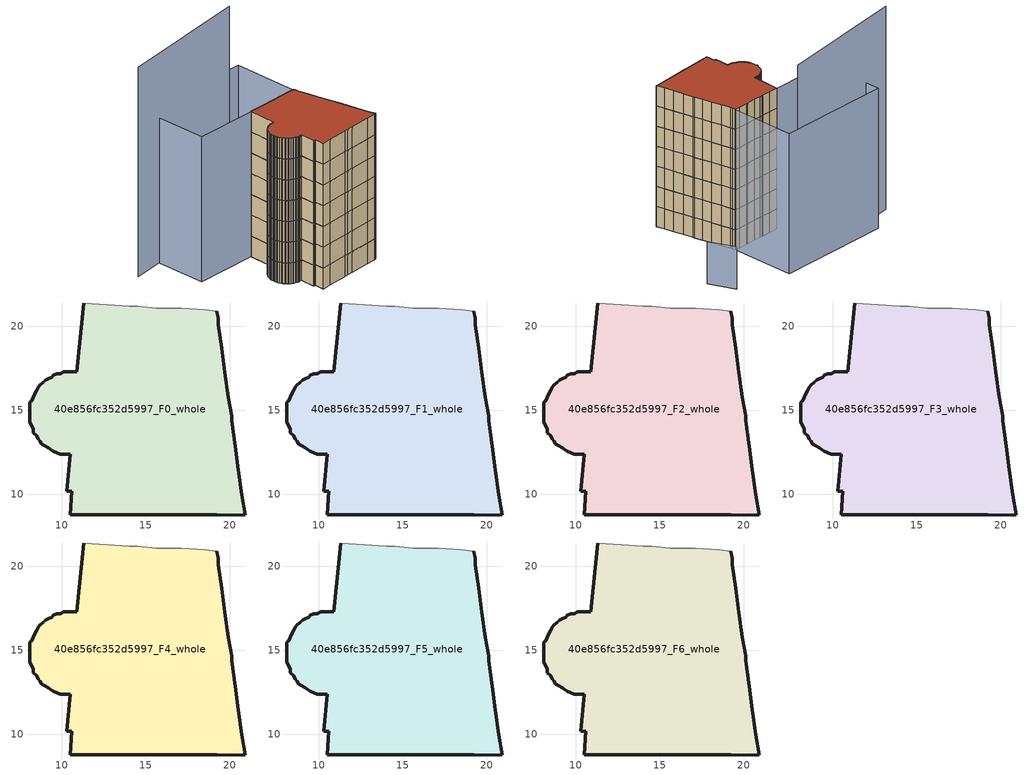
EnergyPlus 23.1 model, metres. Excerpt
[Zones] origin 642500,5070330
40e856fc352d5997_F0_whole
 floor ground (EU_floor_Construction): 20.92,8.78 20.72,9.98 20.52,11.48 20.32,12.88 20.12,14.38 20.12,14.68 19.92,15.78 19.72,17.28 19.52,18.68 19.32,20.09 19.32,20.49 19.22,20.89 18.52,20.99 17.12,21.09 16.92,21.09 15.62,21.09 14.52,21.19 14.21,21.19 14.02,21.19 12.71,21.29 11.31,21.39 10.91,17.29 10.71,17.29 10.51,17.29 10.31,17.29 10.11,17.29 9.91,17.19 9.71,17.19 9.51,17.09 9.41,16.99 9.21,16.89 9.01,16.79 8.91,16.69 8.71,16.49 8.61,16.39 8.51,16.18 8.41,15.99 8.31,15.79 8.21,15.58 8.11,15.49 8.11,15.29 8.11,15.08 8.11,14.88 8.11,14.68 8.11,14.48 8.11,14.28 8.21,14.08 8.31,13.88 8.31,13.68 8.51,13.48 8.61,13.28 8.71,13.18 8.81,12.98 9.01,12.88 9.21,12.78 9.31,12.68 9.51,12.58 9.71,12.48 9.91,12.38 10.11,12.38 10.31,12.38 10.51,12.38 10.31,10.18 10.51,10.18 10.61,10.18 10.51,8.78 11.91,8.78 14.81,8.78 15.41,8.78 16.31,8.78 19.21,8.78 20.72,8.78 z0
 wall outside (EU_wall_Construction): 19.22,20.89 19.32,20.49 19.32,20.09 19.52,18.68 19.72,17.28 19.92,15.78 20.12,14.68 20.12,14.38 20.32,12.88 20.52,11.48 20.72,9.98 20.92,8.78 20.72,8.78 19.21,8.78 16.31,8.78 15.41,8.78 14.81,8.78 11.91,8.78 10.51,8.78 10.61,10.18 10.51,10.18 10.31,10.18 10.51,12.38 10.31,12.38 10.11,12.38 9.91,12.38 9.71,12.48 9.51,12.58 9.31,12.68 9.21,12.78 9.01,12.88 8.81,12.98 8.71,13.18 8.61,13.28 8.51,13.48 8.31,13.68 8.31,13.88 8.21,14.08 8.11,14.28 8.11,14.48 8.11,14.68 8.11,14.88 8.11,15.08 8.11,15.29 8.11,15.49 8.21,15.58 8.31,15.79 8.41,15.99 8.51,16.18 8.61,16.39 8.71,16.49 8.91,16.69 9.01,16.79 9.21,16.89 9.41,16.99 9.51,17.09 9.71,17.19 9.91,17.19 10.11,17.29 10.31,17.29 10.51,17.29 10.71,17.29 10.91,17.29 11.31,21.39 z0:3
 wall adiabatic (EU_wall_Construction): 11.31,21.39 12.71,21.29 14.02,21.19 14.21,21.19 14.52,21.19 15.62,21.09 16.92,21.09 17.12,21.09 18.52,20.99 19.22,20.89 z0:3
40e856fc352d5997_F1_whole
 floor to 40e856fc352d5997_F0_whole (EU_floor_Construction): 20.92,8.78 20.72,9.98 20.52,11.48 20.32,12.88 20.12,14.38 20.12,14.68 19.92,15.78 19.72,17.28 19.52,18.68 19.32,20.09 19.32,20.49 19.22,20.89 18.52,20.99 17.12,21.09 15.62,21.09 14.51,21.19 14.21,21.19 14.01,21.19 12.71,21.29 11.31,21.39 10.91,17.29 10.71,17.29 10.11,17.29 9.91,17.19 9.71,17.19 9.51,17.09 9.41,16.99 9.21,16.89 9.01,16.79 8.91,16.69 8.71,16.49 8.61,16.39 8.51,16.18 8.41,15.99 8.31,15.79 8.21,15.58 8.11,15.49 8.11,14.28 8.31,13.88 8.31,13.68 8.51,13.48 8.61,13.28 8.71,13.18 8.81,12.98 9.01,12.88 9.21,12.78 9.31,12.68 9.51,12.58 9.71,12.48 9.91,12.38 10.51,12.38 10.31,10.18 10.61,10.18 10.51,8.78 11.91,8.78 14.81,8.78 15.41,8.78 19.21,8.78 20.72,8.78 z3
 wall outside (EU_wall_Construction): 19.22,20.89 19.32,20.49 19.32,20.09 19.52,18.68 19.72,17.28 19.92,15.78 20.12,14.68 20.12,14.38 20.32,12.88 20.52,11.48 20.72,9.98 20.92,8.78 20.72,8.78 19.21,8.78 16.31,8.78 15.41,8.78 14.81,8.78 11.91,8.78 10.51,8.78 10.61,10.18 10.51,10.18 10.31,10.18 10.51,12.38 10.31,12.38 10.11,12.38 9.91,12.38 9.71,12.48 9.51,12.58 9.31,12.68 9.21,12.78 9.01,12.88 8.81,12.98 8.71,13.18 8.61,13.28 8.51,13.48 8.31,13.68 8.31,13.88 8.21,14.08 8.11,14.28 8.11,14.48 8.11,14.68 8.11,14.88 8.11,15.08 8.11,15.29 8.11,15.49 8.21,15.58 8.31,15.79 8.41,15.99 8.51,16.18 8.61,16.39 8.71,16.49 8.91,16.69 9.01,16.79 9.21,16.89 9.41,16.99 9.51,17.09 9.71,17.19 9.91,17.19 10.11,17.29 10.31,17.29 10.51,17.29 10.71,17.29 10.91,17.29 11.31,21.39 z3:6
 wall adiabatic (EU_wall_Construction): 11.31,21.39 12.71,21.29 14.02,21.19 14.21,21.19 14.52,21.19 15.62,21.09 16.92,21.09 17.12,21.09 18.52,20.99 19.22,20.89 z3:6
40e856fc352d5997_F2_whole
 floor to 40e856fc352d5997_F1_whole (EU_floor_Construction): 20.92,8.78 20.72,9.98 20.52,11.48 20.32,12.88 20.12,14.38 20.12,14.68 19.92,15.78 19.72,17.28 19.52,18.68 19.32,20.09 19.32,20.49 19.22,20.89 18.52,20.99 17.12,21.09 15.62,21.09 14.51,21.19 14.21,21.19 14.01,21.19 12.71,21.29 11.31,21.39 10.91,17.29 10.71,17.29 10.11,17.29 9.91,17.19 9.71,17.19 9.51,17.09 9.41,16.99 9.21,16.89 9.01,16.79 8.91,16.69 8.71,16.49 8.61,16.39 8.51,16.18 8.41,15.99 8.31,15.79 8.21,15.58 8.11,15.49 8.11,14.28 8.31,13.88 8.31,13.68 8.51,13.48 8.61,13.28 8.71,13.18 8.81,12.98 9.01,12.88 9.21,12.78 9.31,12.68 9.51,12.58 9.71,12.48 9.91,12.38 10.51,12.38 10.31,10.18 10.61,10.18 10.51,8.78 11.91,8.78 14.81,8.78 15.41,8.78 19.21,8.78 20.72,8.78 z6
 wall outside (EU_wall_Construction): 19.22,20.89 19.32,20.49 19.32,20.09 19.52,18.68 19.72,17.28 19.92,15.78 20.12,14.68 20.12,14.38 20.32,12.88 20.52,11.48 20.72,9.98 20.92,8.78 20.72,8.78 19.21,8.78 16.31,8.78 15.41,8.78 14.81,8.78 11.91,8.78 10.51,8.78 10.61,10.18 10.51,10.18 10.31,10.18 10.51,12.38 10.31,12.38 10.11,12.38 9.91,12.38 9.71,12.48 9.51,12.58 9.31,12.68 9.21,12.78 9.01,12.88 8.81,12.98 8.71,13.18 8.61,13.28 8.51,13.48 8.31,13.68 8.31,13.88 8.21,14.08 8.11,14.28 8.11,14.48 8.11,14.68 8.11,14.88 8.11,15.08 8.11,15.29 8.11,15.49 8.21,15.58 8.31,15.79 8.41,15.99 8.51,16.18 8.61,16.39 8.71,16.49 8.91,16.69 9.01,16.79 9.21,16.89 9.41,16.99 9.51,17.09 9.71,17.19 9.91,17.19 10.11,17.29 10.31,17.29 10.51,17.29 10.71,17.29 10.91,17.29 11.31,21.39 z6:9
 wall adiabatic (EU_wall_Construction): 11.31,21.39 12.71,21.29 14.02,21.19 14.21,21.19 14.52,21.19 15.62,21.09 16.92,21.09 17.12,21.09 18.52,20.99 19.22,20.89 z6:9
40e856fc352d5997_F3_whole
 floor to 40e856fc352d5997_F2_whole (EU_floor_Construction): 20.92,8.78 20.72,9.98 20.52,11.48 20.32,12.88 20.12,14.38 20.12,14.68 19.92,15.78 19.72,17.28 19.52,18.68 19.32,20.09 19.32,20.49 19.22,20.89 18.52,20.99 17.12,21.09 15.62,21.09 14.51,21.19 14.21,21.19 14.01,21.19 12.71,21.29 11.31,21.39 10.91,17.29 10.71,17.29 10.11,17.29 9.91,17.19 9.71,17.19 9.51,17.09 9.41,16.99 9.21,16.89 9.01,16.79 8.91,16.69 8.71,16.49 8.61,16.39 8.51,16.18 8.41,15.99 8.31,15.79 8.21,15.58 8.11,15.49 8.11,14.28 8.31,13.88 8.31,13.68 8.51,13.48 8.61,13.28 8.71,13.18 8.81,12.98 9.01,12.88 9.21,12.78 9.31,12.68 9.51,12.58 9.71,12.48 9.91,12.38 10.51,12.38 10.31,10.18 10.61,10.18 10.51,8.78 11.91,8.78 14.81,8.78 15.41,8.78 19.21,8.78 20.72,8.78 z9
 wall outside (EU_wall_Construction): 19.22,20.89 19.32,20.49 19.32,20.09 19.52,18.68 19.72,17.28 19.92,15.78 20.12,14.68 20.12,14.38 20.32,12.88 20.52,11.48 20.72,9.98 20.92,8.78 20.72,8.78 19.21,8.78 16.31,8.78 15.41,8.78 14.81,8.78 11.91,8.78 10.51,8.78 10.61,10.18 10.51,10.18 10.31,10.18 10.51,12.38 10.31,12.38 10.11,12.38 9.91,12.38 9.71,12.48 9.51,12.58 9.31,12.68 9.21,12.78 9.01,12.88 8.81,12.98 8.71,13.18 8.61,13.28 8.51,13.48 8.31,13.68 8.31,13.88 8.21,14.08 8.11,14.28 8.11,14.48 8.11,14.68 8.11,14.88 8.11,15.08 8.11,15.29 8.11,15.49 8.21,15.58 8.31,15.79 8.41,15.99 8.51,16.18 8.61,16.39 8.71,16.49 8.91,16.69 9.01,16.79 9.21,16.89 9.41,16.99 9.51,17.09 9.71,17.19 9.91,17.19 10.11,17.29 10.31,17.29 10.51,17.29 10.71,17.29 10.91,17.29 11.31,21.39 z9:12
 wall adiabatic (EU_wall_Construction): 11.31,21.39 12.71,21.29 14.02,21.19 14.21,21.19 14.52,21.19 15.62,21.09 16.92,21.09 17.12,21.09 18.52,20.99 19.22,20.89 z9:12
40e856fc352d5997_F4_whole
 floor to 40e856fc352d5997_F3_whole (EU_floor_Construction): 20.92,8.78 20.72,9.98 20.52,11.48 20.32,12.88 20.12,14.38 20.12,14.68 19.92,15.78 19.72,17.28 19.52,18.68 19.32,20.09 19.32,20.49 19.22,20.89 18.52,20.99 17.12,21.09 15.62,21.09 14.51,21.19 14.21,21.19 14.01,21.19 12.71,21.29 11.31,21.39 10.91,17.29 10.71,17.29 10.11,17.29 9.91,17.19 9.71,17.19 9.51,17.09 9.41,16.99 9.21,16.89 9.01,16.79 8.91,16.69 8.71,16.49 8.61,16.39 8.51,16.18 8.41,15.99 8.31,15.79 8.21,15.58 8.11,15.49 8.11,14.28 8.31,13.88 8.31,13.68 8.51,13.48 8.61,13.28 8.71,13.18 8.81,12.98 9.01,12.88 9.21,12.78 9.31,12.68 9.51,12.58 9.71,12.48 9.91,12.38 10.51,12.38 10.31,10.18 10.61,10.18 10.51,8.78 11.91,8.78 14.81,8.78 15.41,8.78 19.21,8.78 20.72,8.78 z12
 wall outside (EU_wall_Construction): 19.22,20.89 19.32,20.49 19.32,20.09 19.52,18.68 19.72,17.28 19.92,15.78 20.12,14.68 20.12,14.38 20.32,12.88 20.52,11.48 20.72,9.98 20.92,8.78 20.72,8.78 19.21,8.78 16.31,8.78 15.41,8.78 14.81,8.78 11.91,8.78 10.51,8.78 10.61,10.18 10.51,10.18 10.31,10.18 10.51,12.38 10.31,12.38 10.11,12.38 9.91,12.38 9.71,12.48 9.51,12.58 9.31,12.68 9.21,12.78 9.01,12.88 8.81,12.98 8.71,13.18 8.61,13.28 8.51,13.48 8.31,13.68 8.31,13.88 8.21,14.08 8.11,14.28 8.11,14.48 8.11,14.68 8.11,14.88 8.11,15.08 8.11,15.29 8.11,15.49 8.21,15.58 8.31,15.79 8.41,15.99 8.51,16.18 8.61,16.39 8.71,16.49 8.91,16.69 9.01,16.79 9.21,16.89 9.41,16.99 9.51,17.09 9.71,17.19 9.91,17.19 10.11,17.29 10.31,17.29 10.51,17.29 10.71,17.29 10.91,17.29 11.31,21.39 z12:15
 wall adiabatic (EU_wall_Construction): 11.31,21.39 12.71,21.29 14.02,21.19 14.21,21.19 14.52,21.19 15.62,21.09 16.92,21.09 17.12,21.09 18.52,20.99 19.22,20.89 z12:15
40e856fc352d5997_F5_whole
 floor to 40e856fc352d5997_F4_whole (EU_floor_Construction): 20.92,8.78 20.72,9.98 20.52,11.48 20.32,12.88 20.12,14.38 20.12,14.68 19.92,15.78 19.72,17.28 19.52,18.68 19.32,20.09 19.32,20.49 19.22,20.89 18.52,20.99 17.12,21.09 15.62,21.09 14.51,21.19 14.21,21.19 14.01,21.19 12.71,21.29 11.31,21.39 10.91,17.29 10.71,17.29 10.11,17.29 9.91,17.19 9.71,17.19 9.51,17.09 9.41,16.99 9.21,16.89 9.01,16.79 8.91,16.69 8.71,16.49 8.61,16.39 8.51,16.18 8.41,15.99 8.31,15.79 8.21,15.58 8.11,15.49 8.11,14.28 8.31,13.88 8.31,13.68 8.51,13.48 8.61,13.28 8.71,13.18 8.81,12.98 9.01,12.88 9.21,12.78 9.31,12.68 9.51,12.58 9.71,12.48 9.91,12.38 10.51,12.38 10.31,10.18 10.61,10.18 10.51,8.78 11.91,8.78 14.81,8.78 15.41,8.78 19.21,8.78 20.72,8.78 z15
 wall outside (EU_wall_Construction): 19.22,20.89 19.32,20.49 19.32,20.09 19.52,18.68 19.72,17.28 19.92,15.78 20.12,14.68 20.12,14.38 20.32,12.88 20.52,11.48 20.72,9.98 20.92,8.78 20.72,8.78 19.21,8.78 16.31,8.78 15.41,8.78 14.81,8.78 11.91,8.78 10.51,8.78 10.61,10.18 10.51,10.18 10.31,10.18 10.51,12.38 10.31,12.38 10.11,12.38 9.91,12.38 9.71,12.48 9.51,12.58 9.31,12.68 9.21,12.78 9.01,12.88 8.81,12.98 8.71,13.18 8.61,13.28 8.51,13.48 8.31,13.68 8.31,13.88 8.21,14.08 8.11,14.28 8.11,14.48 8.11,14.68 8.11,14.88 8.11,15.08 8.11,15.29 8.11,15.49 8.21,15.58 8.31,15.79 8.41,15.99 8.51,16.18 8.61,16.39 8.71,16.49 8.91,16.69 9.01,16.79 9.21,16.89 9.41,16.99 9.51,17.09 9.71,17.19 9.91,17.19 10.11,17.29 10.31,17.29 10.51,17.29 10.71,17.29 10.91,17.29 11.31,21.39 z15:18
 wall adiabatic (EU_wall_Construction): 11.31,21.39 12.71,21.29 14.02,21.19 14.21,21.19 14.52,21.19 15.62,21.09 16.92,21.09 17.12,21.09 18.52,20.99 19.22,20.89 z15:18
40e856fc352d5997_F6_whole
 floor to 40e856fc352d5997_F5_whole (EU_floor_Construction): 20.92,8.78 20.72,9.98 20.52,11.48 20.32,12.88 20.12,14.38 20.12,14.68 19.92,15.78 19.72,17.28 19.52,18.68 19.32,20.09 19.32,20.49 19.22,20.89 18.52,20.99 17.12,21.09 15.62,21.09 14.51,21.19 14.21,21.19 14.01,21.19 12.71,21.29 11.31,21.39 10.91,17.29 10.71,17.29 10.11,17.29 9.91,17.19 9.71,17.19 9.51,17.09 9.41,16.99 9.21,16.89 9.01,16.79 8.91,16.69 8.71,16.49 8.61,16.39 8.51,16.18 8.41,15.99 8.31,15.79 8.21,15.58 8.11,15.49 8.11,14.28 8.31,13.88 8.31,13.68 8.51,13.48 8.61,13.28 8.71,13.18 8.81,12.98 9.01,12.88 9.21,12.78 9.31,12.68 9.51,12.58 9.71,12.48 9.91,12.38 10.51,12.38 10.31,10.18 10.61,10.18 10.51,8.78 11.91,8.78 14.81,8.78 15.41,8.78 19.21,8.78 20.72,8.78 z18
 wall outside (EU_wall_Construction): 19.22,20.89 19.32,20.49 19.32,20.09 19.52,18.68 19.72,17.28 19.92,15.78 20.12,14.68 20.12,14.38 20.32,12.88 20.52,11.48 20.72,9.98 20.92,8.78 20.72,8.78 19.21,8.78 16.31,8.78 15.41,8.78 14.81,8.78 11.91,8.78 10.51,8.78 10.61,10.18 10.51,10.18 10.31,10.18 10.51,12.38 10.31,12.38 10.11,12.38 9.91,12.38 9.71,12.48 9.51,12.58 9.31,12.68 9.21,12.78 9.01,12.88 8.81,12.98 8.71,13.18 8.61,13.28 8.51,13.48 8.31,13.68 8.31,13.88 8.21,14.08 8.11,14.28 8.11,14.48 8.11,14.68 8.11,14.88 8.11,15.08 8.11,15.29 8.11,15.49 8.21,15.58 8.31,15.79 8.41,15.99 8.51,16.18 8.61,16.39 8.71,16.49 8.91,16.69 9.01,16.79 9.21,16.89 9.41,16.99 9.51,17.09 9.71,17.19 9.91,17.19 10.11,17.29 10.31,17.29 10.51,17.29 10.71,17.29 10.91,17.29 11.31,21.39 z18:21
 wall adiabatic (EU_wall_Construction): 11.31,21.39 12.71,21.29 14.02,21.19 14.21,21.19 14.52,21.19 15.62,21.09 16.92,21.09 17.12,21.09 18.52,20.99 19.22,20.89 z18:21
 roof outside (EU_roof_Construction): 19.22,20.89 19.32,20.49 19.32,20.09 19.52,18.68 19.72,17.28 19.92,15.78 20.12,14.68 20.12,14.38 20.32,12.88 20.52,11.48 20.72,9.98 20.92,8.78 20.72,8.78 19.21,8.78 16.31,8.78 15.41,8.78 14.81,8.78 11.91,8.78 10.51,8.78 10.61,10.18 10.51,10.18 10.31,10.18 10.51,12.38 10.31,12.38 10.11,12.38 9.91,12.38 9.71,12.48 9.51,12.58 9.31,12.68 9.21,12.78 9.01,12.88 8.81,12.98 8.71,13.18 8.61,13.28 8.51,13.48 8.31,13.68 8.31,13.88 8.21,14.08 8.11,14.28 8.11,14.48 8.11,14.68 8.11,14.88 8.11,15.08 8.11,15.29 8.11,15.49 8.21,15.58 8.31,15.79 8.41,15.99 8.51,16.18 8.61,16.39 8.71,16.49 8.91,16.69 9.01,16.79 9.21,16.89 9.41,16.99 9.51,17.09 9.71,17.19 9.91,17.19 10.11,17.29 10.31,17.29 10.51,17.29 10.71,17.29 10.91,17.29 11.31,21.39 12.71,21.29 14.02,21.19 14.21,21.19 14.52,21.19 15.62,21.09 16.92,21.09 17.12,21.09 18.52,20.99 z21
shading: 19.22,20.87 2.17,21.89 / 2.17,21.89 2.74,31.54 / 2.74,31.54 19.8,30.51 / 19.8,30.51 19.22,20.87 z0:20.9; 28.83,23.99 27.39,27.88 z0:6.3; 17.92,30.39 -1.97,28.93 z0:30.3
[Building]
EU S2 Campaign: North Axis=0; Terrain=City; Solar Distribution=FullExterior
[Site:Location]
Lyon-Bron: Latitude=45.75; Longitude=5; Time Zone=1; Elevation=198
[SizingPeriod:WeatherFileDays]
AnnualSizingPeriod: Begin Month=1; Begin Day of Month=1; End Month=12; End Day of Month=31; Day of Week for Start Day=Monday; Use Weather File Daylight Saving Period=No; Use Weather File Rain and Snow Indicators=No
[MATERIAL]
EU_InternalMass_Material: Roughness=MediumRough; Thickness=0.1; Conductivity=1; Density=1800; Specific Heat=900; Thermal Absorptance=0.9; Solar Absorptance=0.7; Visible Absorptance=0.7
[MATERIAL:NOMASS] Roughness=MediumRough; Thermal Absorptance=0.9; Solar Absorptance=0.7; Visible Absorptance=0.7
Name | Thermal Resistance
EU_wall_NoMass | 0.87146
EU_roof_NoMass | 0.842276
EU_floor_NoMass | 0.496999
[CONSTRUCTION]
EU_wall_Construction: EU_wall_NoMass
EU_roof_Construction: EU_roof_NoMass
EU_floor_Construction: EU_floor_NoMass
EU_InternalMass_Construction: EU_InternalMass_Material
[ZONE] Type=1; Multiplier=1; Ceiling Height=autocalculate; Floor Area=autocalculate; Part of Total Floor Area=Yes
Name | Volume
40e856fc352d5997_F0_whole | 375.367
40e856fc352d5997_F1_whole; 40e856fc352d5997_F2_whole; 40e856fc352d5997_F3_whole; 40e856fc352d5997_F4_whole; 40e856fc352d5997_F5_whole; 40e856fc352d5997_F6_whole | 375.363
[INTERNALMASS] Construction=EU_InternalMass_Construction; Surface Area=125.124
Name | Zone or ZoneList
40e856fc352d5997_F0_whole_EU_InternalMass | 40e856fc352d5997_F0_whole
40e856fc352d5997_F1_whole_EU_InternalMass | 40e856fc352d5997_F1_whole
40e856fc352d5997_F2_whole_EU_InternalMass | 40e856fc352d5997_F2_whole
40e856fc352d5997_F3_whole_EU_InternalMass | 40e856fc352d5997_F3_whole
40e856fc352d5997_F4_whole_EU_InternalMass | 40e856fc352d5997_F4_whole
40e856fc352d5997_F5_whole_EU_InternalMass | 40e856fc352d5997_F5_whole
40e856fc352d5997_F6_whole_EU_InternalMass | 40e856fc352d5997_F6_whole
[OTHEREQUIPMENT] Fuel Type=Electricity; Design Level Calculation Method=Watts/Area; Power per Zone Floor Area=1; Fraction Latent=0; Fraction Radiant=0; Fraction Lost=0; Carbon Dioxide Generation Rate=0; EndUse Subcategory=EU_Step8_InternalGains
Name | Zone or ZoneList or Space or SpaceList | Schedule
EU_Step8_InternalGain_40e856fc352d5997_F0_whole_f000 | 40e856fc352d5997_F0_whole | EU_Step8_GainSchedule_40e856fc352d5997_F0_whole_f000
EU_Step8_InternalGain_40e856fc352d5997_F1_whole_f000 | 40e856fc352d5997_F1_whole | EU_Step8_GainSchedule_40e856fc352d5997_F1_whole_f000
EU_Step8_InternalGain_40e856fc352d5997_F2_whole_f000 | 40e856fc352d5997_F2_whole | EU_Step8_GainSchedule_40e856fc352d5997_F2_whole_f000
EU_Step8_InternalGain_40e856fc352d5997_F3_whole_f000 | 40e856fc352d5997_F3_whole | EU_Step8_GainSchedule_40e856fc352d5997_F3_whole_f000
EU_Step8_InternalGain_40e856fc352d5997_F4_whole_f000 | 40e856fc352d5997_F4_whole | EU_Step8_GainSchedule_40e856fc352d5997_F4_whole_f000
EU_Step8_InternalGain_40e856fc352d5997_F5_whole_f000 | 40e856fc352d5997_F5_whole | EU_Step8_GainSchedule_40e856fc352d5997_F5_whole_f000
EU_Step8_InternalGain_40e856fc352d5997_F6_whole_f000 | 40e856fc352d5997_F6_whole | EU_Step8_GainSchedule_40e856fc352d5997_F6_whole_f000
[ZONEVENTILATION:DESIGNFLOWRATE] Schedule=EU_AlwaysOn; Design Flow Rate Calculation Method=AirChanges/Hour; Air Changes per Hour=0.425; Ventilation Type=Natural; Fan Pressure Rise=0; Fan Total Efficiency=1; Constant Term Coefficient=1; Temperature Term Coefficient=0; Velocity Term Coefficient=0; Velocity Squared Term Coefficient=0; Minimum Indoor Temperature=-100; Maximum Indoor Temperature=100; Delta Temperature=-100; Minimum Outdoor Temperature=-100; Maximum Outdoor Temperature=100; Maximum Wind Speed=40
Name | Zone or ZoneList or Space or SpaceList
EU_ConstantAir_40e856fc352d5997_F0_whole | 40e856fc352d5997_F0_whole
EU_ConstantAir_40e856fc352d5997_F1_whole | 40e856fc352d5997_F1_whole
EU_ConstantAir_40e856fc352d5997_F2_whole | 40e856fc352d5997_F2_whole
EU_ConstantAir_40e856fc352d5997_F3_whole | 40e856fc352d5997_F3_whole
EU_ConstantAir_40e856fc352d5997_F4_whole | 40e856fc352d5997_F4_whole
EU_ConstantAir_40e856fc352d5997_F5_whole | 40e856fc352d5997_F5_whole
EU_ConstantAir_40e856fc352d5997_F6_whole | 40e856fc352d5997_F6_whole
[HVACTEMPLATE:THERMOSTAT] Constant Heating Setpoint=20; Constant Cooling Setpoint=50
EU_HeatOnly_40e856fc352d5997_F0_whole; EU_HeatOnly_40e856fc352d5997_F1_whole; EU_HeatOnly_40e856fc352d5997_F2_whole; EU_HeatOnly_40e856fc352d5997_F3_whole; EU_HeatOnly_40e856fc352d5997_F4_whole; EU_HeatOnly_40e856fc352d5997_F5_whole; EU_HeatOnly_40e856fc352d5997_F6_whole
[HVACTEMPLATE:ZONE:IDEALLOADSAIRSYSTEM] System Availability Schedule=EU_AlwaysOn; Maximum Heating Supply Air Temperature=50; Minimum Cooling Supply Air Temperature=13; Maximum Heating Supply Air Humidity Ratio=0.0156; Minimum Cooling Supply Air Humidity Ratio=0.0077; Heating Limit=NoLimit; Cooling Limit=NoLimit; Heating Availability Schedule=EU_AlwaysOn; Cooling Availability Schedule=EU_CoolingOff; Dehumidification Control Type=ConstantSensibleHeatRatio; Cooling Sensible Heat Ratio=0.7; Dehumidification Setpoint=60; Humidification Control Type=None; Humidification Setpoint=30; Outdoor Air Method=None; Outdoor Air Flow Rate per Person=0.00944; Outdoor Air Flow Rate per Zone Floor Area=0; Outdoor Air Flow Rate per Zone=0; Demand Controlled Ventilation Type=None; Outdoor Air Economizer Type=NoEconomizer; Heat Recovery Type=None; Sensible Heat Recovery Effectiveness=0.7; Latent Heat Recovery Effectiveness=0.65
Name | Template Thermostat
40e856fc352d5997_F0_whole | EU_HeatOnly_40e856fc352d5997_F0_whole
40e856fc352d5997_F1_whole | EU_HeatOnly_40e856fc352d5997_F1_whole
40e856fc352d5997_F2_whole | EU_HeatOnly_40e856fc352d5997_F2_whole
40e856fc352d5997_F3_whole | EU_HeatOnly_40e856fc352d5997_F3_whole
40e856fc352d5997_F4_whole | EU_HeatOnly_40e856fc352d5997_F4_whole
40e856fc352d5997_F5_whole | EU_HeatOnly_40e856fc352d5997_F5_whole
40e856fc352d5997_F6_whole | EU_HeatOnly_40e856fc352d5997_F6_whole
[SIZING:ZONE] Zone Cooling Design Supply Air Temperature Input Method=SupplyAirTemperature; Zone Cooling Design Supply Air Temperature=13; Zone Heating Design Supply Air Temperature Input Method=SupplyAirTemperature; Zone Heating Design Supply Air Temperature=50; Zone Cooling Design Supply Air Humidity Ratio=0.008; Zone Heating Design Supply Air Humidity Ratio=0.008; Cooling Design Air Flow Method=DesignDay; Cooling Design Air Flow Rate=0; Cooling Minimum Air Flow per Zone Floor Area=0.000762; Cooling Minimum Air Flow=0; Cooling Minimum Air Flow Fraction=0.2; Heating Design Air Flow Method=DesignDay; Heating Design Air Flow Rate=0; Heating Maximum Air Flow per Zone Floor Area=0.002032; Heating Maximum Air Flow=0.141576; Heating Maximum Air Flow Fraction=0.3; Account for Dedicated Outdoor Air System=No; Dedicated Outdoor Air System Control Strategy=NeutralSupplyAir; Dedicated Outdoor Air Low Setpoint Temperature for Design=autosize; Dedicated Outdoor Air High Setpoint Temperature for Design=autosize; Zone Load Sizing Method=Sensible Load Only No Latent Load; Zone Latent Cooling Design Supply Air Humidity Ratio Input Method=HumidityRatioDifference; Zone Cooling Design Supply Air Humidity Ratio Difference=0.005; Zone Latent Heating Design Supply Air Humidity Ratio Input Method=HumidityRatioDifference; Zone Humidification Design Supply Air Humidity Ratio Difference=0.005
40e856fc352d5997_F0_whole; 40e856fc352d5997_F1_whole; 40e856fc352d5997_F2_whole; 40e856fc352d5997_F3_whole; 40e856fc352d5997_F4_whole; 40e856fc352d5997_F5_whole; 40e856fc352d5997_F6_whole
[SCHEDULE:CONSTANT]
Name | Hourly Value
EU_AlwaysOn | 1
EU_CoolingOff | 0
[SCHEDULE:FILE] Column Number=1; Rows to Skip at Top=0; Number of Hours of Data=8760; Column Separator=Comma; Interpolate to Timestep=No; Minutes per Item=60; Adjust Schedule for Daylight Savings=Yes
Name | File
EU_Step8_GainSchedule_40e856fc352d5997_F0_whole_f000 | ../../schedules/40e856fc352d5997/40e856fc352d5997_F0_whole_f000_gain.csv
EU_Step8_GainSchedule_40e856fc352d5997_F1_whole_f000 | ../../schedules/40e856fc352d5997/40e856fc352d5997_F1_whole_f000_gain.csv
EU_Step8_GainSchedule_40e856fc352d5997_F2_whole_f000 | ../../schedules/40e856fc352d5997/40e856fc352d5997_F2_whole_f000_gain.csv
EU_Step8_GainSchedule_40e856fc352d5997_F3_whole_f000 | ../../schedules/40e856fc352d5997/40e856fc352d5997_F3_whole_f000_gain.csv
EU_Step8_GainSchedule_40e856fc352d5997_F4_whole_f000 | ../../schedules/40e856fc352d5997/40e856fc352d5997_F4_whole_f000_gain.csv
EU_Step8_GainSchedule_40e856fc352d5997_F5_whole_f000 | ../../schedules/40e856fc352d5997/40e856fc352d5997_F5_whole_f000_gain.csv
EU_Step8_GainSchedule_40e856fc352d5997_F6_whole_f000 | ../../schedules/40e856fc352d5997/40e856fc352d5997_F6_whole_f000_gain.csv
